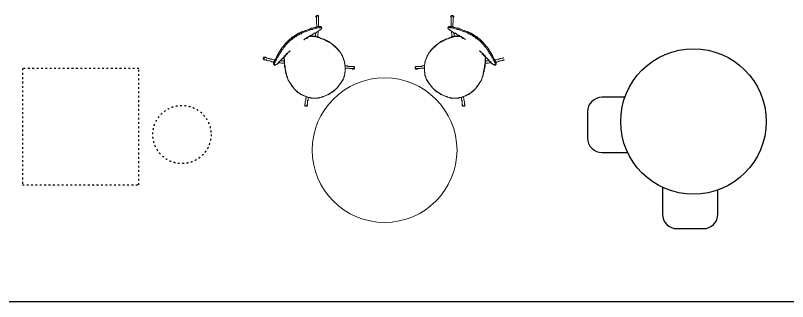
# Model space of a CAD drawing. Extents: x 185064 to 343242, y -369192 to -264966.
# Drawn here: x 207915 to 213220, y -299386 to -297417 of the extents above; entities that cross this region are included whole.
import ezdxf

# ---------------------------------------------------------------- set-up
doc = ezdxf.new("R2010")
doc.units = 0
doc.linetypes.add('ACAD_ISO03W100', pattern=[30, 12, -18])

# ---------------------------------------------------------------- blocks, each defined once
blk = doc.blocks.new('aweter')
h = blk.add_hatch(color=1)
h.dxf.hatch_style = 2
h.paths.add_polyline_path([(210671, -297771.1), (210670, -297773.3), (210667.8, -297774.3), (210665.6, -297773.3), (210664.7, -297771.1), (210665.6, -297768.9), (210667.8, -297768), (210670, -297768.9)])
h = blk.add_hatch(color=1)
h.dxf.hatch_style = 2
h.paths.add_polyline_path([(210671, -297771.1), (210670, -297773.3), (210667.8, -297774.3), (210665.6, -297773.3), (210664.7, -297771.1), (210665.6, -297768.9), (210667.8, -297768), (210670, -297768.9)])
h = blk.add_hatch(color=1)
h.dxf.hatch_style = 2
h.paths.add_polyline_path([(210674.1, -297768), (210673.2, -297770.2), (210671, -297771.1), (210668.7, -297770.2), (210667.8, -297768), (210668.7, -297765.7), (210671, -297764.8), (210673.2, -297765.7)])
h = blk.add_hatch(color=1)
h.dxf.hatch_style = 2
h.paths.add_polyline_path([(210674.1, -297768), (210673.2, -297770.2), (210671, -297771.1), (210668.7, -297770.2), (210667.8, -297768), (210668.7, -297765.7), (210671, -297764.8), (210673.2, -297765.7)])
h = blk.add_hatch(color=1)
h.dxf.hatch_style = 2
h.paths.add_polyline_path([(210677.3, -297768), (210676.4, -297770.2), (210674.1, -297771.1), (210671.9, -297770.2), (210671, -297768), (210671.9, -297765.7), (210674.1, -297764.8), (210676.4, -297765.7)])
h = blk.add_hatch(color=1)
h.dxf.hatch_style = 2
h.paths.add_polyline_path([(210677.3, -297783.7), (210676.4, -297786), (210674.1, -297786.9), (210671.9, -297786), (210671, -297783.7), (210671.9, -297781.5), (210674.1, -297780.6), (210676.4, -297781.5)])
h = blk.add_hatch(color=1)
h.dxf.hatch_style = 2
h.paths.add_polyline_path([(211002.6, -298026.9), (211001.6, -298029.1), (210999.4, -298030.1), (210997.2, -298029.1), (210996.2, -298026.9), (210997.2, -298024.7), (210999.4, -298023.7), (211001.6, -298024.7)])
h = blk.add_hatch(color=1)
h.dxf.hatch_style = 2
h.paths.add_polyline_path([(211005.7, -298026.9), (211004.8, -298029.1), (211002.6, -298030.1), (211000.3, -298029.1), (210999.4, -298026.9), (211000.3, -298024.7), (211002.6, -298023.7), (211004.8, -298024.7)])
at = {"color": 1, "lineweight": 0}
for points in [[(210923.6, -297430.1), (210926.8, -297430.1), (210926.8, -297426.9), (210926.8, -297423.7), (210923.6, -297423.7), (210923.6, -297420.6), (210920.4, -297417.4), (210917.3, -297417.4), (210914.1, -297417.4), (210911, -297417.4), (210907.8, -297420.6), (210907.8, -297423.7), (210904.7, -297426.9), (210907.8, -297426.9), (210907.8, -297433.2)], [(210907.8, -297426.9), (210907.8, -297423.7), (210911, -297423.7), (210914.1, -297423.7), (210917.3, -297420.6), (210917.3, -297423.7), (210920.4, -297423.7), (210923.6, -297426.9), (210923.6, -297430.1)], [(210907.8, -297426.9), (210907.8, -297423.7), (210911, -297423.7), (210911, -297420.6), (210914.1, -297420.6), (210917.3, -297420.6), (210920.4, -297420.6), (210920.4, -297423.7), (210923.6, -297423.7), (210923.6, -297426.9), (210923.6, -297430.1), (210923.6, -297433.2)], [(210907.8, -297493.2), (210907.8, -297490.1), (210907.8, -297486.9), (210907.8, -297477.4), (210907.8, -297471.1), (210907.8, -297464.8), (210907.8, -297458.5), (210907.8, -297449), (210907.8, -297442.7), (210907.8, -297439.5), (210907.8, -297433.2), (210907.8, -297430.1), (210907.8, -297426.9)], [(210923.6, -297430.1), (210923.6, -297433.2), (210923.6, -297436.4), (210923.6, -297439.5), (210923.6, -297442.7), (210923.6, -297452.2), (210923.6, -297458.5), (210923.6, -297464.8), (210920.4, -297474.3), (210920.4, -297480.6), (210920.4, -297490.1), (210920.4, -297493.2), (210920.4, -297496.4)], [(210923.6, -297430.1), (210923.6, -297433.2), (210923.6, -297436.4)], [(210901.5, -297518.5), (210898.3, -297518.5), (210895.2, -297515.3), (210892, -297512.2), (210888.9, -297509), (210885.7, -297505.9), (210885.7, -297502.7), (210888.9, -297499.5), (210892, -297499.5), (210895.2, -297499.5), (210898.3, -297499.5), (210901.5, -297499.5), (210904.7, -297502.7), (210911, -297502.7), (210914.1, -297502.7), (210920.4, -297505.9), (210945.7, -297512.2), (210948.9, -297512.2), (210952, -297515.3), (210958.3, -297515.3), (210974.1, -297521.6), (210986.8, -297524.8), (210993.1, -297528), (210996.2, -297528), (210999.4, -297531.1), (211005.7, -297531.1), (211015.2, -297534.3), (211021.5, -297537.4), (211027.8, -297543.7), (211037.3, -297546.9), (211043.6, -297550.1), (211049.9, -297553.2), (211056.2, -297556.4), (211062.6, -297562.7), (211068.9, -297565.9), (211075.2, -297569), (211081.5, -297575.3), (211084.7, -297575.3), (211087.8, -297578.5), (211094.1, -297584.8), (211103.6, -297591.1), (211109.9, -297597.4), (211116.2, -297606.9), (211125.7, -297613.2), (211132, -297619.5), (211138.3, -297629), (211147.8, -297638.5), (211154.1, -297651.1), (211157.3, -297651.1), (211157.3, -297654.3), (211160.4, -297657.4), (211163.6, -297663.7), (211169.9, -297673.2), (211169.9, -297676.4), (211173.1, -297679.5), (211176.2, -297682.7), (211179.4, -297689), (211185.7, -297698.5), (211188.9, -297704.8), (211188.9, -297708), (211192, -297708), (211198.3, -297720.6), (211201.5, -297726.9), (211204.7, -297733.2), (211207.8, -297739.5), (211207.8, -297742.7), (211211, -297749), (211211, -297752.2), (211211, -297755.3), (211211, -297758.5)], [(210888.9, -297499.5), (210888.9, -297496.4), (210892, -297496.4), (210892, -297493.2), (210895.2, -297493.2), (210898.3, -297493.2), (210901.5, -297493.2), (210907.8, -297493.2), (210911, -297493.2), (210914.1, -297496.4), (210917.3, -297496.4), (210920.4, -297496.4), (210923.6, -297496.4), (210923.6, -297499.5), (210929.9, -297499.5), (210942.6, -297502.7), (210958.3, -297505.9), (210964.7, -297509), (210967.8, -297509), (210967.8, -297512.2), (210971, -297512.2), (210974.1, -297512.2), (210980.4, -297515.3), (210989.9, -297518.5), (210999.4, -297521.6), (211008.9, -297524.8), (211018.3, -297528), (211027.8, -297531.1), (211027.8, -297534.3), (211034.1, -297534.3), (211046.8, -297540.6), (211056.2, -297546.9), (211065.7, -297553.2), (211075.2, -297559.5), (211087.8, -297565.9), (211091, -297569), (211094.1, -297572.2), (211097.3, -297575.3), (211103.6, -297578.5), (211109.9, -297584.8), (211116.2, -297591.1), (211119.4, -297597.4), (211125.7, -297600.6), (211132, -297606.9), (211135.2, -297613.2), (211141.5, -297619.5), (211147.8, -297625.9), (211151, -297632.2), (211157.3, -297638.5), (211160.4, -297644.8), (211163.6, -297648), (211163.6, -297651.1), (211169.9, -297657.4), (211176.2, -297666.9), (211182.6, -297679.5), (211192, -297692.2), (211198.3, -297704.8), (211204.7, -297717.4), (211207.8, -297723.7), (211211, -297726.9), (211214.1, -297733.2)], [(210822.6, -297610.1), (210825.7, -297606.9), (210832, -297603.7), (210841.5, -297597.4), (210851, -297591.1), (210860.4, -297588), (210869.9, -297581.6), (210879.4, -297578.5), (210892, -297575.3), (210901.5, -297569), (210911, -297565.9), (210914.1, -297565.9), (210917.3, -297565.9), (210920.4, -297562.7), (210923.6, -297562.7), (210926.8, -297562.7)], [(210977.3, -297565.9), (210974.1, -297565.9), (210974.1, -297562.7), (210971, -297562.7), (210967.8, -297562.7), (210964.7, -297562.7), (210961.5, -297562.7), (210958.3, -297562.7), (210958.3, -297559.5), (210955.2, -297559.5), (210952, -297559.5), (210948.9, -297562.7), (210945.7, -297562.7), (210942.6, -297562.7), (210939.4, -297562.7), (210936.2, -297562.7), (210933.1, -297562.7), (210929.9, -297562.7), (210926.8, -297565.9), (210923.6, -297565.9), (210920.4, -297565.9), (210917.3, -297565.9), (210914.1, -297569), (210911, -297569), (210904.7, -297569), (210901.5, -297572.2), (210898.3, -297572.2), (210895.2, -297572.2), (210895.2, -297575.3), (210892, -297575.3), (210888.9, -297575.3), (210888.9, -297578.5), (210885.7, -297578.5), (210882.6, -297578.5), (210879.4, -297581.6)], [(210901.5, -297518.5), (210904.7, -297521.6), (210911, -297524.8), (210914.1, -297528), (210920.4, -297531.1)], [(210911, -297524.8), (210911, -297531.1), (210911, -297534.3), (210911, -297540.6), (210914.1, -297543.7), (210914.1, -297556.4), (210914.1, -297565.9)], [(210920.4, -297531.1), (210923.6, -297534.3), (210929.9, -297537.4), (210939.4, -297540.6), (210942.6, -297543.7), (210945.7, -297546.9), (210952, -297550.1), (210955.2, -297553.2)], [(210926.8, -297534.3), (210926.8, -297537.4), (210926.8, -297540.6), (210926.8, -297543.7), (210929.9, -297546.9), (210929.9, -297553.2), (210929.9, -297556.4), (210929.9, -297559.5)], [(210926.8, -297562.7), (210929.9, -297562.7), (210929.9, -297559.5), (210933.1, -297559.5), (210936.2, -297559.5), (210939.4, -297559.5), (210942.6, -297559.5), (210945.7, -297559.5), (210948.9, -297559.5), (210952, -297559.5), (210952, -297556.4), (210955.2, -297556.4), (210958.3, -297556.4), (210961.5, -297556.4), (210961.5, -297559.5), (210964.7, -297559.5), (210967.8, -297559.5), (210971, -297559.5)], [(210977.3, -297565.9), (210989.9, -297575.3), (210996.2, -297578.5), (211002.6, -297581.6), (211005.7, -297581.6), (211005.7, -297584.8), (211005.7, -297581.6), (211002.6, -297578.5), (210996.2, -297575.3), (210993.1, -297575.3), (210993.1, -297572.2), (210989.9, -297572.2), (210986.8, -297569), (210983.6, -297569), (210980.4, -297565.9), (210977.3, -297562.7), (210974.1, -297562.7), (210971, -297559.5), (210967.8, -297559.5), (210967.8, -297556.4), (210964.7, -297556.4), (210961.5, -297556.4), (210961.5, -297553.2), (210958.3, -297553.2), (210955.2, -297553.2)], [(211122.6, -297846.9), (211119.4, -297856.4), (211116.2, -297862.7), (211109.9, -297872.2), (211106.8, -297878.5), (211103.6, -297884.8), (211097.3, -297891.1), (211094.1, -297900.6), (211087.8, -297906.9), (211084.7, -297913.2), (211081.5, -297916.4), (211078.3, -297916.4), (211078.3, -297919.5), (211075.2, -297922.7), (211068.9, -297929), (211062.6, -297935.3), (211056.2, -297938.5), (211053.1, -297941.6), (211053.1, -297944.8), (211046.8, -297948), (211043.6, -297951.1), (211040.4, -297951.1), (211040.4, -297954.3), (211037.3, -297954.3), (211031, -297960.6), (211024.7, -297963.7), (211015.2, -297966.9), (211008.9, -297970.1), (211002.6, -297973.2), (210996.2, -297976.4), (210986.8, -297979.5), (210980.4, -297979.5), (210974.1, -297982.7), (210964.7, -297982.7), (210958.3, -297985.9), (210948.9, -297985.9), (210942.6, -297985.9), (210936.2, -297985.9), (210926.8, -297985.9), (210920.4, -297985.9), (210911, -297985.9), (210904.7, -297985.9), (210901.5, -297982.7), (210898.3, -297982.7), (210895.2, -297982.7), (210888.9, -297979.5), (210882.6, -297979.5), (210879.4, -297976.4), (210873.1, -297976.4), (210866.8, -297973.2), (210860.4, -297970.1), (210851, -297966.9), (210844.7, -297963.7), (210841.5, -297960.6), (210838.3, -297960.6), (210832, -297957.4), (210825.7, -297951.1), (210819.4, -297948), (210813.1, -297941.6), (210806.8, -297938.5), (210800.4, -297932.2), (210794.1, -297929), (210787.8, -297922.7), (210781.5, -297916.4), (210778.3, -297910.1), (210772, -297903.7), (210765.7, -297897.4), (210762.6, -297891.1), (210756.2, -297884.8), (210753.1, -297878.5), (210746.8, -297872.2), (210743.6, -297865.9), (210740.4, -297859.5), (210737.3, -297853.2), (210734.1, -297846.9), (210734.1, -297840.6), (210731, -297834.3), (210727.8, -297828), (210727.8, -297821.6), (210727.8, -297815.3), (210724.7, -297809), (210724.7, -297802.7), (210724.7, -297796.4), (210724.7, -297793.2), (210724.7, -297790.1), (210724.7, -297780.6), (210724.7, -297774.3), (210724.7, -297768), (210724.7, -297761.6), (210727.8, -297752.2), (210727.8, -297745.9), (210731, -297739.5), (210731, -297733.2), (210734.1, -297723.7), (210734.1, -297720.6), (210737.3, -297717.4), (210737.3, -297714.3), (210740.4, -297708), (210743.6, -297701.6), (210743.6, -297695.3), (210746.8, -297692.2), (210749.9, -297685.9), (210753.1, -297679.5), (210756.2, -297676.4), (210759.4, -297670.1), (210762.6, -297670.1), (210762.6, -297666.9), (210765.7, -297660.6), (210772, -297654.3), (210781.5, -297644.8), (210787.8, -297638.5), (210794.1, -297632.2), (210794.1, -297629), (210797.3, -297629), (210800.4, -297625.9), (210806.8, -297622.7), (210809.9, -297616.4), (210822.6, -297610.1), (210828.9, -297603.7), (210838.3, -297600.6), (210844.7, -297597.4), (210851, -297594.3)], [(210819.4, -297613.2), (210822.6, -297613.2), (210822.6, -297610.1)], [(210879.4, -297581.6), (210876.2, -297581.6), (210873.1, -297581.6), (210869.9, -297584.8), (210866.8, -297584.8), (210863.6, -297588), (210860.4, -297588), (210857.3, -297591.1), (210851, -297594.3)], [(211147.8, -297704.8), (211144.7, -297701.6), (211144.7, -297698.5), (211141.5, -297695.3), (211138.3, -297692.2), (211128.9, -297682.7), (211125.7, -297679.5), (211122.6, -297676.4), (211119.4, -297673.2), (211116.2, -297670.1), (211109.9, -297666.9), (211109.9, -297663.7), (211106.8, -297660.6), (211103.6, -297660.6), (211106.8, -297663.7), (211109.9, -297666.9), (211113.1, -297670.1), (211116.2, -297673.2), (211119.4, -297676.4), (211122.6, -297682.7), (211128.9, -297689), (211132, -297689), (211132, -297692.2), (211135.2, -297695.3), (211138.3, -297698.5), (211141.5, -297701.6), (211141.5, -297704.8), (211144.7, -297704.8), (211144.7, -297708)], [(211144.7, -297708), (211144.7, -297711.1), (211144.7, -297714.3), (211141.5, -297714.3), (211141.5, -297717.4), (211141.5, -297720.6), (211141.5, -297723.7), (211141.5, -297726.9), (211141.5, -297730.1), (211141.5, -297742.7), (211141.5, -297749), (211141.5, -297752.2), (211141.5, -297755.3)], [(211144.7, -297698.5), (211144.7, -297701.6), (211144.7, -297704.8), (211147.8, -297704.8), (211147.8, -297708), (211144.7, -297708), (211144.7, -297711.1), (211144.7, -297714.3), (211144.7, -297717.4), (211144.7, -297720.6), (211144.7, -297723.7), (211144.7, -297726.9), (211144.7, -297730.1), (211144.7, -297733.2)], [(211169.9, -297726.9), (211169.9, -297730.1), (211166.8, -297730.1), (211163.6, -297730.1), (211160.4, -297730.1), (211157.3, -297730.1), (211151, -297730.1), (211147.8, -297730.1), (211144.7, -297730.1)], [(211173.1, -297733.2), (211169.9, -297726.9), (211166.8, -297723.7), (211160.4, -297717.4), (211157.3, -297714.3), (211154.1, -297711.1), (211151, -297708), (211147.8, -297704.8)], [(211207.8, -297723.7), (211211, -297723.7), (211217.3, -297723.7), (211223.6, -297720.6), (211229.9, -297717.4), (211239.4, -297717.4), (211245.7, -297714.3), (211252, -297714.3), (211261.5, -297711.1), (211264.7, -297711.1), (211267.8, -297708)], [(211214.1, -297739.5), (211220.4, -297736.4), (211223.6, -297736.4), (211229.9, -297736.4), (211236.2, -297733.2), (211242.6, -297730.1), (211252, -297730.1), (211258.3, -297726.9), (211264.7, -297726.9), (211267.8, -297723.7), (211274.1, -297723.7)], [(210677.3, -297783.7), (210674.1, -297786.9), (210671, -297786.9), (210667.8, -297786.9), (210664.7, -297786.9), (210664.7, -297783.7), (210661.5, -297783.7), (210661.5, -297780.6), (210661.5, -297777.4), (210661.5, -297774.3), (210661.5, -297771.1), (210664.7, -297771.1), (210664.7, -297768), (210667.8, -297768), (210671, -297768), (210667.8, -297768), (210664.7, -297771.1), (210664.7, -297774.3), (210661.5, -297777.4), (210664.7, -297780.6), (210664.7, -297783.7), (210667.8, -297783.7), (210671, -297786.9), (210674.1, -297786.9)], [(210667.8, -297771.1), (210664.7, -297771.1), (210664.7, -297774.3), (210664.7, -297777.4), (210664.7, -297780.6), (210667.8, -297783.7), (210671, -297783.7)], [(210724.7, -297764.8), (210721.5, -297764.8), (210718.3, -297764.8), (210715.2, -297764.8), (210712, -297764.8), (210708.9, -297764.8), (210705.7, -297768), (210696.2, -297768), (210689.9, -297768), (210686.8, -297768), (210683.6, -297768), (210677.3, -297768), (210674.1, -297768), (210671, -297768), (210667.8, -297768)], [(210667.8, -297771.1), (210667.8, -297768), (210671, -297768), (210674.1, -297768)], [(210671, -297768), (210674.1, -297768), (210677.3, -297768)], [(211122.6, -297846.9), (211122.6, -297843.7), (211122.6, -297840.6), (211125.7, -297840.6), (211125.7, -297837.4), (211125.7, -297834.3), (211125.7, -297831.1), (211128.9, -297831.1), (211128.9, -297828), (211128.9, -297824.8), (211128.9, -297821.6), (211132, -297818.5), (211132, -297815.3), (211132, -297812.2), (211132, -297809), (211135.2, -297805.9), (211135.2, -297802.7), (211135.2, -297799.5), (211135.2, -297796.4), (211135.2, -297793.2), (211138.3, -297790.1), (211138.3, -297786.9), (211138.3, -297783.7), (211138.3, -297777.4), (211141.5, -297771.1), (211141.5, -297768), (211141.5, -297764.8), (211141.5, -297761.6), (211141.5, -297758.5), (211141.5, -297755.3), (211141.5, -297752.2), (211144.7, -297749), (211144.7, -297745.9), (211144.7, -297742.7), (211144.7, -297736.4), (211144.7, -297733.2)], [(211122.6, -297843.7), (211122.6, -297840.6), (211125.7, -297840.6), (211125.7, -297837.4), (211125.7, -297834.3), (211125.7, -297831.1), (211125.7, -297828), (211128.9, -297828), (211128.9, -297824.8), (211128.9, -297821.6), (211128.9, -297818.5), (211128.9, -297815.3), (211132, -297812.2), (211132, -297809), (211132, -297805.9), (211132, -297802.7), (211135.2, -297799.5), (211135.2, -297796.4), (211135.2, -297793.2), (211135.2, -297790.1), (211135.2, -297786.9), (211138.3, -297783.7), (211138.3, -297780.6), (211138.3, -297777.4), (211138.3, -297774.3), (211138.3, -297768), (211138.3, -297764.8), (211138.3, -297761.6), (211141.5, -297758.5), (211141.5, -297755.3)], [(211185.7, -297742.7), (211179.4, -297742.7), (211173.1, -297742.7), (211169.9, -297742.7), (211163.6, -297745.9), (211157.3, -297745.9), (211154.1, -297745.9), (211147.8, -297745.9), (211144.7, -297745.9)], [(211188.9, -297749), (211182.6, -297739.5), (211173.1, -297733.2)], [(211217.3, -297749), (211217.3, -297752.2), (211217.3, -297755.3), (211214.1, -297755.3), (211214.1, -297758.5), (211211, -297758.5), (211211, -297761.6), (211207.8, -297761.6), (211204.7, -297758.5), (211201.5, -297758.5), (211198.3, -297755.3), (211192, -297752.2), (211192, -297749), (211188.9, -297749)], [(211214.1, -297733.2), (211214.1, -297736.4), (211214.1, -297739.5), (211217.3, -297739.5), (211217.3, -297742.7), (211217.3, -297745.9), (211217.3, -297749)], [(210671, -297783.7), (210674.1, -297783.7)], [(210674.1, -297783.7), (210671, -297783.7)], [(210674.1, -297786.9), (210677.3, -297786.9), (210677.3, -297783.7), (210674.1, -297783.7)], [(210724.7, -297780.6), (210721.5, -297780.6), (210718.3, -297780.6), (210715.2, -297780.6), (210712, -297780.6), (210708.9, -297780.6), (210705.7, -297780.6), (210699.4, -297780.6), (210696.2, -297783.7), (210693.1, -297783.7), (210689.9, -297783.7), (210686.8, -297783.7), (210683.6, -297783.7), (210680.4, -297783.7), (210677.3, -297783.7)], [(210977.3, -297982.7), (210980.4, -297985.9), (210980.4, -297989), (210980.4, -297992.2), (210980.4, -297995.3), (210980.4, -297998.5), (210980.4, -298001.6), (210983.6, -298004.8), (210983.6, -298008), (210983.6, -298011.1), (210983.6, -298014.3), (210983.6, -298017.4), (210983.6, -298020.6), (210983.6, -298023.7), (210983.6, -298026.9), (210986.8, -298026.9)], [(210993.1, -297976.4), (210993.1, -297979.5), (210993.1, -297982.7), (210996.2, -297989), (210996.2, -297992.2), (210996.2, -297995.3), (210996.2, -297998.5), (210999.4, -298011.1), (210999.4, -298017.4), (210999.4, -298020.6), (210999.4, -298023.7), (210999.4, -298026.9)], [(210983.6, -298030.1), (210983.6, -298033.2), (210986.8, -298036.4), (210986.8, -298039.5), (210989.9, -298039.5), (210993.1, -298039.5), (210996.2, -298039.5), (210999.4, -298039.5), (211002.6, -298036.4), (211002.6, -298033.2), (211002.6, -298030.1), (211002.6, -298026.9), (210999.4, -298023.7)], [(210983.6, -298030.1), (210986.8, -298026.9), (210986.8, -298030.1), (210986.8, -298033.2)], [(210983.6, -298030.1), (210983.6, -298033.2), (210983.6, -298036.4), (210986.8, -298039.5), (210989.9, -298042.7), (210993.1, -298042.7), (210996.2, -298042.7), (210999.4, -298042.7), (211002.6, -298039.5), (211002.6, -298036.4), (211002.6, -298033.2), (211002.6, -298030.1)], [(210986.8, -298033.2), (210986.8, -298036.4)], [(211002.6, -298036.4), (210999.4, -298036.4), (210999.4, -298039.5), (210996.2, -298039.5), (210993.1, -298039.5), (210989.9, -298039.5), (210989.9, -298036.4), (210986.8, -298036.4)], [(211002.6, -298036.4), (211002.6, -298033.2), (211002.6, -298030.1), (211002.6, -298026.9), (210999.4, -298026.9), (211002.6, -298030.1), (211002.6, -298033.2)], [(211002.6, -298033.2), (211002.6, -298036.4)]]:
    blk.add_lwpolyline(points, dxfattribs=at)
blk.add_lwpolyline([(211109.9, -297872.2), (211075.2, -297922.7), (211046.8, -297948), (211005.7, -297970.1), (210961.5, -297985.9), (210923.6, -297985.9), (210885.7, -297979.5), (210841.5, -297960.6), (210803.6, -297938.5), (210778.3, -297913.2), (210759.4, -297888), (210737.3, -297853.2), (210731, -297831.1), (210724.7, -297799.5), (210724.7, -297771.1), (210727.8, -297739.5), (210740.4, -297708), (210753.1, -297679.5), (210775.2, -297651.1), (210809.9, -297619.5), (210838.3, -297597.4), (210904.7, -297569), (210936.2, -297559.5), (210958.3, -297559.5), (210971, -297559.5), (210926.8, -297537.4), (210888.9, -297509), (210888.9, -297499.5), (210895.2, -297493.2), (210907.8, -297493.2), (210945.7, -297502.7), (211021.5, -297531.1), (211062.6, -297553.2), (211113.1, -297588), (211157.3, -297638.5), (211182.6, -297676.4), (211214.1, -297739.5), (211217.3, -297749), (211211, -297761.6), (211201.5, -297755.3), (211192, -297752.2), (211176.2, -297736.4), (211147.8, -297704.8), (211144.7, -297730.1), (211135.2, -297783.7), (211125.7, -297834.3), (211119.4, -297853.2)], close=True, dxfattribs=at)
blk = doc.blocks.new('aerterter')
h = blk.add_hatch(color=1)
h.dxf.hatch_style = 2
h.paths.add_polyline_path([(209632, -297708), (209631.1, -297710.2), (209628.9, -297711.1), (209626.6, -297710.2), (209625.7, -297708), (209626.6, -297705.7), (209628.9, -297704.8), (209631.1, -297705.7)])
h = blk.add_hatch(color=1)
h.dxf.hatch_style = 2
h.paths.add_polyline_path([(210235.2, -297768), (210234.3, -297770.2), (210232, -297771.1), (210229.8, -297770.2), (210228.9, -297768), (210229.8, -297765.7), (210232, -297764.8), (210234.3, -297765.7)])
h = blk.add_hatch(color=1)
h.dxf.hatch_style = 2
h.paths.add_polyline_path([(210238.3, -297768), (210237.4, -297770.2), (210235.2, -297771.1), (210233, -297770.2), (210232, -297768), (210233, -297765.7), (210235.2, -297764.8), (210237.4, -297765.7)])
h = blk.add_hatch(color=1)
h.dxf.hatch_style = 2
h.paths.add_polyline_path([(210238.3, -297768), (210237.4, -297770.2), (210235.2, -297771.1), (210233, -297770.2), (210232, -297768), (210233, -297765.7), (210235.2, -297764.8), (210237.4, -297765.7)])
h = blk.add_hatch(color=1)
h.dxf.hatch_style = 2
h.paths.add_polyline_path([(210241.5, -297771.1), (210240.6, -297773.3), (210238.3, -297774.3), (210236.1, -297773.3), (210235.2, -297771.1), (210236.1, -297768.9), (210238.3, -297768), (210240.6, -297768.9)])
h = blk.add_hatch(color=1)
h.dxf.hatch_style = 2
h.paths.add_polyline_path([(210241.5, -297771.1), (210240.6, -297773.3), (210238.3, -297774.3), (210236.1, -297773.3), (210235.2, -297771.1), (210236.1, -297768.9), (210238.3, -297768), (210240.6, -297768.9)])
h = blk.add_hatch(color=1)
h.dxf.hatch_style = 2
h.paths.add_polyline_path([(210235.2, -297783.7), (210234.3, -297786), (210232, -297786.9), (210229.8, -297786), (210228.9, -297783.7), (210229.8, -297781.5), (210232, -297780.6), (210234.3, -297781.5)])
h = blk.add_hatch(color=1)
h.dxf.hatch_style = 2
h.paths.add_polyline_path([(209906.8, -298026.9), (209905.8, -298029.1), (209903.6, -298030.1), (209901.4, -298029.1), (209900.4, -298026.9), (209901.4, -298024.7), (209903.6, -298023.7), (209905.8, -298024.7)])
h = blk.add_hatch(color=1)
h.dxf.hatch_style = 2
h.paths.add_polyline_path([(209909.9, -298026.9), (209909, -298029.1), (209906.8, -298030.1), (209904.5, -298029.1), (209903.6, -298026.9), (209904.5, -298024.7), (209906.8, -298023.7), (209909, -298024.7)])
at = {"color": 1, "lineweight": 0}
for points in [[(209982.6, -297430.1), (209979.4, -297430.1), (209979.4, -297426.9), (209979.4, -297423.7), (209982.6, -297420.6), (209985.7, -297417.4), (209988.9, -297417.4), (209992, -297417.4), (209995.2, -297417.4), (209998.3, -297420.6), (209998.3, -297423.7), (209998.3, -297426.9), (209998.3, -297433.2)], [(209998.3, -297426.9), (209998.3, -297423.7), (209995.2, -297423.7), (209992, -297423.7), (209988.9, -297420.6), (209988.9, -297423.7), (209985.7, -297423.7), (209982.6, -297423.7), (209982.6, -297426.9), (209982.6, -297430.1)], [(209998.3, -297426.9), (209998.3, -297423.7), (209995.2, -297423.7), (209995.2, -297420.6), (209992, -297420.6), (209988.9, -297420.6), (209985.7, -297420.6), (209985.7, -297423.7), (209982.6, -297423.7), (209982.6, -297426.9), (209982.6, -297430.1), (209982.6, -297433.2)], [(209982.6, -297430.1), (209982.6, -297433.2), (209982.6, -297436.4), (209982.6, -297439.5), (209982.6, -297442.7), (209982.6, -297452.2), (209982.6, -297458.5), (209982.6, -297464.8), (209982.6, -297474.3), (209985.7, -297480.6), (209985.7, -297490.1), (209985.7, -297493.2), (209985.7, -297496.4)], [(209982.6, -297430.1), (209982.6, -297433.2), (209982.6, -297436.4)], [(209998.3, -297493.2), (209998.3, -297490.1), (209998.3, -297486.9), (209998.3, -297477.4), (209998.3, -297471.1), (209998.3, -297464.8), (209998.3, -297458.5), (209998.3, -297449), (209998.3, -297442.7), (209998.3, -297439.5), (209998.3, -297433.2), (209998.3, -297430.1), (209998.3, -297426.9)], [(210017.3, -297499.5), (210017.3, -297496.4), (210014.1, -297496.4), (210014.1, -297493.2), (210011, -297493.2), (210007.8, -297493.2), (210004.7, -297493.2), (209998.3, -297493.2), (209995.2, -297493.2), (209992, -297496.4), (209988.9, -297496.4), (209985.7, -297496.4), (209982.6, -297496.4), (209979.4, -297499.5), (209976.2, -297499.5), (209963.6, -297502.7), (209947.8, -297505.9), (209941.5, -297509), (209938.3, -297509), (209938.3, -297512.2), (209935.2, -297512.2), (209932, -297512.2), (209925.7, -297515.3), (209916.2, -297518.5), (209906.8, -297521.6), (209897.3, -297524.8), (209887.8, -297528), (209878.3, -297531.1), (209878.3, -297534.3), (209872, -297534.3), (209859.4, -297540.6), (209849.9, -297546.9), (209840.4, -297553.2), (209831, -297559.5), (209818.3, -297565.9), (209815.2, -297569), (209812, -297572.2), (209808.9, -297575.3), (209802.6, -297578.5), (209796.2, -297584.8), (209789.9, -297591.1), (209786.8, -297597.4), (209780.4, -297600.6), (209774.1, -297606.9), (209767.8, -297613.2), (209764.7, -297619.5), (209758.3, -297625.9), (209755.2, -297632.2), (209748.9, -297638.5), (209745.7, -297644.8), (209742.6, -297648), (209742.6, -297651.1), (209736.2, -297657.4), (209729.9, -297666.9), (209723.6, -297679.5), (209714.1, -297692.2), (209707.8, -297704.8), (209701.5, -297717.4), (209698.3, -297723.7), (209695.2, -297726.9), (209692, -297733.2)], [(210004.7, -297518.5), (210007.8, -297518.5), (210011, -297515.3), (210014.1, -297512.2), (210017.3, -297509), (210020.4, -297505.9), (210020.4, -297502.7), (210017.3, -297499.5), (210014.1, -297499.5), (210011, -297499.5), (210007.8, -297499.5), (210004.7, -297499.5), (210001.5, -297502.7), (209995.2, -297502.7), (209992, -297502.7), (209985.7, -297505.9), (209960.4, -297512.2), (209957.3, -297512.2), (209954.1, -297515.3), (209947.8, -297515.3), (209932, -297521.6), (209919.4, -297524.8), (209913.1, -297528), (209909.9, -297528), (209906.8, -297531.1), (209900.4, -297531.1), (209891, -297534.3), (209884.7, -297537.4), (209878.3, -297543.7), (209868.9, -297546.9), (209862.6, -297550.1), (209856.2, -297553.2), (209849.9, -297556.4), (209843.6, -297562.7), (209837.3, -297565.9), (209831, -297569), (209821.5, -297575.3), (209818.3, -297578.5), (209812, -297584.8), (209802.6, -297591.1), (209796.2, -297597.4), (209786.8, -297606.9), (209780.4, -297613.2), (209774.1, -297619.5), (209767.8, -297629), (209758.3, -297638.5), (209752, -297651.1), (209748.9, -297651.1), (209748.9, -297654.3), (209745.7, -297657.4), (209742.6, -297663.7), (209736.2, -297673.2), (209733.1, -297676.4), (209733.1, -297679.5), (209729.9, -297682.7), (209726.8, -297689), (209720.4, -297698.5), (209717.3, -297704.8), (209717.3, -297708), (209714.1, -297708), (209707.8, -297720.6), (209704.7, -297726.9), (209701.5, -297733.2), (209698.3, -297739.5), (209698.3, -297742.7), (209695.2, -297749), (209695.2, -297752.2), (209692, -297755.3), (209692, -297758.5)], [(209928.9, -297565.9), (209916.2, -297575.3), (209909.9, -297578.5), (209903.6, -297581.6), (209900.4, -297581.6), (209900.4, -297584.8), (209897.3, -297584.8), (209900.4, -297581.6), (209903.6, -297578.5), (209909.9, -297575.3), (209913.1, -297575.3), (209913.1, -297572.2), (209916.2, -297572.2), (209916.2, -297569), (209919.4, -297569), (209922.6, -297569), (209925.7, -297565.9), (209928.9, -297562.7), (209932, -297562.7), (209935.2, -297559.5), (209938.3, -297559.5), (209938.3, -297556.4), (209941.5, -297556.4), (209944.7, -297556.4), (209944.7, -297553.2), (209947.8, -297553.2), (209951, -297553.2)], [(209928.9, -297565.9), (209932, -297565.9), (209932, -297562.7), (209935.2, -297562.7), (209938.3, -297562.7), (209941.5, -297562.7), (209944.7, -297562.7), (209947.8, -297562.7), (209947.8, -297559.5), (209951, -297559.5), (209954.1, -297559.5), (209957.3, -297562.7), (209960.4, -297562.7), (209963.6, -297562.7), (209966.8, -297562.7), (209969.9, -297562.7), (209973.1, -297562.7), (209976.2, -297562.7), (209979.4, -297565.9), (209982.6, -297565.9), (209985.7, -297565.9), (209988.9, -297565.9), (209992, -297569), (209995.2, -297569), (209998.3, -297569), (210001.5, -297572.2), (210007.8, -297572.2), (210011, -297575.3), (210014.1, -297575.3), (210017.3, -297575.3), (210017.3, -297578.5), (210020.4, -297578.5), (210023.6, -297578.5), (210026.8, -297581.6)], [(209979.4, -297562.7), (209976.2, -297562.7), (209976.2, -297559.5), (209973.1, -297559.5), (209969.9, -297559.5), (209966.8, -297559.5), (209963.6, -297559.5), (209960.4, -297559.5), (209957.3, -297559.5), (209954.1, -297559.5), (209954.1, -297556.4), (209951, -297556.4), (209947.8, -297556.4), (209944.7, -297556.4), (209944.7, -297559.5), (209941.5, -297559.5), (209938.3, -297559.5), (209935.2, -297559.5)], [(209985.7, -297531.1), (209982.6, -297534.3), (209976.2, -297537.4), (209966.8, -297540.6), (209963.6, -297543.7), (209957.3, -297546.9), (209954.1, -297550.1), (209951, -297553.2)], [(209979.4, -297534.3), (209979.4, -297537.4), (209979.4, -297540.6), (209979.4, -297543.7), (209976.2, -297546.9), (209976.2, -297553.2), (209976.2, -297556.4), (209976.2, -297559.5)], [(209976.2, -297562.7), (209976.2, -297537.4)], [(210083.6, -297610.1), (210080.4, -297606.9), (210074.1, -297603.7), (210064.7, -297597.4), (210055.2, -297591.1), (210045.7, -297588), (210036.2, -297581.6), (210026.8, -297578.5), (210014.1, -297575.3), (210004.7, -297569), (209995.2, -297565.9), (209992, -297565.9), (209988.9, -297565.9), (209982.6, -297562.7), (209979.4, -297562.7)], [(210004.7, -297518.5), (210001.5, -297521.6), (209995.2, -297524.8), (209992, -297528), (209985.7, -297531.1)], [(209995.2, -297524.8), (209995.2, -297531.1), (209995.2, -297534.3), (209995.2, -297540.6), (209992, -297543.7), (209992, -297556.4), (209992, -297565.9)], [(209783.6, -297846.9), (209786.8, -297856.4), (209789.9, -297862.7), (209796.2, -297872.2), (209799.4, -297878.5), (209802.6, -297884.8), (209808.9, -297891.1), (209812, -297900.6), (209818.3, -297906.9), (209821.5, -297913.2), (209824.7, -297916.4), (209827.8, -297916.4), (209827.8, -297919.5), (209831, -297922.7), (209837.3, -297929), (209843.6, -297935.3), (209849.9, -297938.5), (209853.1, -297941.6), (209853.1, -297944.8), (209859.4, -297948), (209862.6, -297951.1), (209865.7, -297951.1), (209865.7, -297954.3), (209868.9, -297954.3), (209875.2, -297960.6), (209881.5, -297963.7), (209887.8, -297966.9), (209897.3, -297970.1), (209903.6, -297973.2), (209909.9, -297976.4), (209919.4, -297979.5), (209925.7, -297979.5), (209932, -297982.7), (209941.5, -297982.7), (209947.8, -297985.9), (209954.1, -297985.9), (209963.6, -297985.9), (209969.9, -297985.9), (209979.4, -297985.9), (209985.7, -297985.9), (209995.2, -297985.9), (210001.5, -297985.9), (210004.7, -297982.7), (210007.8, -297982.7), (210011, -297982.7), (210017.3, -297979.5), (210023.6, -297979.5), (210026.8, -297976.4), (210033.1, -297976.4), (210039.4, -297973.2), (210042.6, -297970.1), (210055.2, -297966.9), (210061.5, -297963.7), (210064.7, -297960.6), (210067.8, -297960.6), (210074.1, -297957.4), (210080.4, -297951.1), (210086.8, -297948), (210093.1, -297941.6), (210099.4, -297938.5), (210105.7, -297932.2), (210112, -297929), (210118.3, -297922.7), (210124.7, -297916.4), (210127.8, -297910.1), (210134.1, -297903.7), (210140.4, -297897.4), (210143.6, -297891.1), (210149.9, -297884.8), (210153.1, -297878.5), (210156.2, -297872.2), (210162.6, -297865.9), (210165.7, -297859.5), (210168.9, -297853.2), (210172, -297846.9), (210172, -297840.6), (210175.2, -297834.3), (210175.2, -297828), (210178.3, -297821.6), (210178.3, -297815.3), (210181.5, -297809), (210181.5, -297802.7), (210181.5, -297796.4), (210181.5, -297793.2), (210181.5, -297790.1), (210181.5, -297780.6), (210181.5, -297774.3), (210181.5, -297768), (210181.5, -297761.6), (210178.3, -297752.2), (210178.3, -297745.9), (210175.2, -297739.5), (210175.2, -297733.2), (210172, -297723.7), (210172, -297720.6), (210168.9, -297717.4), (210168.9, -297714.3), (210165.7, -297708), (210162.6, -297701.6), (210162.6, -297695.3), (210159.4, -297692.2), (210156.2, -297685.9), (210153.1, -297679.5), (210149.9, -297676.4), (210146.8, -297670.1), (210143.6, -297670.1), (210143.6, -297666.9), (210140.4, -297660.6), (210134.1, -297654.3), (210124.7, -297644.8), (210118.3, -297638.5), (210112, -297632.2), (210112, -297629), (210108.9, -297629), (210105.7, -297625.9), (210099.4, -297622.7), (210096.2, -297616.4), (210083.6, -297610.1), (210077.3, -297603.7), (210067.8, -297600.6), (210061.5, -297597.4), (210052, -297594.3)], [(210026.8, -297581.6), (210029.9, -297581.6), (210033.1, -297581.6), (210036.2, -297584.8), (210039.4, -297584.8), (210042.6, -297588), (210045.7, -297588), (210048.9, -297591.1), (210052, -297594.3)], [(210086.8, -297613.2), (210083.6, -297613.2), (210083.6, -297610.1)], [(209758.3, -297704.8), (209761.5, -297701.6), (209761.5, -297698.5), (209764.7, -297695.3), (209767.8, -297692.2), (209777.3, -297682.7), (209780.4, -297679.5), (209783.6, -297676.4), (209786.8, -297673.2), (209789.9, -297670.1), (209796.2, -297666.9), (209796.2, -297663.7), (209799.4, -297660.6), (209802.6, -297660.6), (209799.4, -297663.7), (209796.2, -297666.9), (209793.1, -297670.1), (209789.9, -297673.2), (209786.8, -297676.4), (209783.6, -297682.7), (209774.1, -297689), (209774.1, -297692.2), (209771, -297695.3), (209767.8, -297698.5), (209764.7, -297701.6), (209764.7, -297704.8), (209761.5, -297704.8), (209761.5, -297708)], [(209625.7, -297723.7), (209622.6, -297723.7), (209622.6, -297720.6), (209619.4, -297720.6), (209619.4, -297717.4), (209616.2, -297717.4), (209616.2, -297714.3), (209616.2, -297711.1), (209619.4, -297708), (209622.6, -297704.8), (209625.7, -297704.8), (209628.9, -297704.8), (209632, -297704.8), (209635.2, -297704.8), (209635.2, -297708), (209632, -297704.8), (209628.9, -297704.8), (209625.7, -297708), (209622.6, -297708), (209622.6, -297711.1), (209622.6, -297714.3), (209622.6, -297717.4), (209622.6, -297720.6), (209625.7, -297723.7), (209628.9, -297723.7), (209632, -297723.7)], [(209628.9, -297708), (209625.7, -297708), (209625.7, -297711.1), (209622.6, -297711.1), (209622.6, -297714.3), (209622.6, -297717.4), (209622.6, -297720.6), (209625.7, -297720.6)], [(209628.9, -297708), (209632, -297708)], [(209635.2, -297708), (209632, -297708), (209628.9, -297708)], [(209632, -297708), (209635.2, -297708), (209638.3, -297708), (209635.2, -297708)], [(209692, -297739.5), (209685.7, -297736.4), (209682.6, -297736.4), (209676.2, -297736.4), (209669.9, -297733.2), (209663.6, -297730.1), (209654.1, -297730.1), (209647.8, -297726.9), (209641.5, -297726.9), (209638.3, -297723.7), (209632, -297723.7)], [(209698.3, -297723.7), (209695.2, -297723.7), (209688.9, -297723.7), (209682.6, -297720.6), (209676.2, -297717.4), (209666.8, -297717.4), (209660.4, -297714.3), (209651, -297714.3), (209644.7, -297711.1), (209641.5, -297711.1), (209638.3, -297708)], [(209733.1, -297733.2), (209736.2, -297726.9), (209739.4, -297723.7), (209745.7, -297717.4), (209748.9, -297714.3), (209752, -297711.1), (209755.2, -297708), (209758.3, -297704.8)], [(209736.2, -297726.9), (209736.2, -297730.1), (209739.4, -297730.1), (209742.6, -297730.1), (209745.7, -297730.1), (209748.9, -297730.1), (209755.2, -297730.1), (209758.3, -297730.1), (209761.5, -297730.1)], [(209761.5, -297698.5), (209761.5, -297701.6), (209761.5, -297704.8), (209758.3, -297704.8), (209758.3, -297708), (209761.5, -297711.1), (209761.5, -297714.3), (209761.5, -297717.4), (209761.5, -297720.6), (209761.5, -297723.7), (209761.5, -297726.9), (209761.5, -297730.1), (209761.5, -297733.2)], [(209761.5, -297708), (209761.5, -297711.1), (209761.5, -297714.3), (209761.5, -297717.4), (209764.7, -297720.6), (209764.7, -297723.7), (209764.7, -297726.9), (209764.7, -297730.1), (209764.7, -297742.7), (209764.7, -297749), (209764.7, -297752.2), (209764.7, -297755.3)], [(209692, -297733.2), (209692, -297736.4), (209692, -297739.5), (209688.9, -297739.5), (209688.9, -297742.7), (209688.9, -297745.9), (209688.9, -297749)], [(209688.9, -297749), (209688.9, -297752.2), (209688.9, -297755.3), (209692, -297755.3), (209692, -297758.5), (209695.2, -297758.5), (209695.2, -297761.6), (209698.3, -297761.6), (209698.3, -297758.5), (209701.5, -297758.5), (209704.7, -297758.5), (209707.8, -297755.3), (209714.1, -297752.2), (209714.1, -297749), (209717.3, -297749)], [(209717.3, -297749), (209723.6, -297739.5), (209733.1, -297733.2)], [(209720.4, -297742.7), (209726.8, -297742.7), (209733.1, -297742.7), (209736.2, -297742.7), (209742.6, -297745.9), (209745.7, -297745.9), (209752, -297745.9), (209758.3, -297745.9), (209761.5, -297745.9)], [(209783.6, -297846.9), (209783.6, -297843.7), (209780.4, -297840.6), (209780.4, -297837.4), (209780.4, -297834.3), (209780.4, -297831.1), (209777.3, -297831.1), (209777.3, -297828), (209777.3, -297824.8), (209777.3, -297821.6), (209774.1, -297818.5), (209774.1, -297815.3), (209774.1, -297812.2), (209771, -297809), (209771, -297805.9), (209771, -297802.7), (209771, -297799.5), (209771, -297796.4), (209771, -297793.2), (209767.8, -297790.1), (209767.8, -297786.9), (209767.8, -297783.7), (209767.8, -297777.4), (209764.7, -297771.1), (209764.7, -297768), (209764.7, -297764.8), (209764.7, -297761.6), (209764.7, -297758.5), (209764.7, -297755.3), (209764.7, -297752.2), (209761.5, -297749), (209761.5, -297745.9), (209761.5, -297742.7), (209761.5, -297736.4), (209761.5, -297733.2)], [(209783.6, -297843.7), (209783.6, -297840.6), (209780.4, -297840.6), (209780.4, -297837.4), (209780.4, -297834.3), (209780.4, -297831.1), (209780.4, -297828), (209777.3, -297828), (209777.3, -297824.8), (209777.3, -297821.6), (209777.3, -297818.5), (209774.1, -297815.3), (209774.1, -297812.2), (209774.1, -297809), (209774.1, -297805.9), (209774.1, -297802.7), (209771, -297799.5), (209771, -297796.4), (209771, -297793.2), (209771, -297790.1), (209771, -297786.9), (209767.8, -297783.7), (209767.8, -297780.6), (209767.8, -297777.4), (209767.8, -297774.3), (209767.8, -297768), (209767.8, -297764.8), (209764.7, -297761.6), (209764.7, -297758.5), (209764.7, -297755.3)], [(210181.5, -297764.8), (210184.7, -297764.8), (210187.8, -297764.8), (210191, -297764.8), (210194.1, -297764.8), (210197.3, -297764.8), (210200.4, -297768), (210209.9, -297768), (210216.2, -297768), (210219.4, -297768), (210222.6, -297768), (210228.9, -297768), (210232, -297768), (210235.2, -297768), (210238.3, -297768)], [(210228.9, -297783.7), (210232, -297786.9), (210235.2, -297786.9), (210238.3, -297786.9), (210241.5, -297786.9), (210241.5, -297783.7), (210244.7, -297783.7), (210244.7, -297780.6), (210244.7, -297777.4), (210244.7, -297774.3), (210244.7, -297771.1), (210241.5, -297771.1), (210241.5, -297768), (210238.3, -297768), (210235.2, -297768), (210238.3, -297768), (210241.5, -297771.1), (210241.5, -297774.3), (210241.5, -297777.4), (210241.5, -297780.6), (210241.5, -297783.7), (210238.3, -297783.7), (210235.2, -297786.9), (210232, -297786.9)], [(210235.2, -297768), (210232, -297768), (210228.9, -297768)], [(210238.3, -297771.1), (210238.3, -297768), (210235.2, -297768), (210232, -297768)], [(210238.3, -297771.1), (210241.5, -297771.1), (210241.5, -297774.3), (210241.5, -297777.4), (210241.5, -297780.6), (210238.3, -297783.7), (210235.2, -297783.7)], [(210181.5, -297780.6), (210184.7, -297780.6), (210187.8, -297780.6), (210191, -297780.6), (210194.1, -297780.6), (210197.3, -297780.6), (210200.4, -297780.6), (210206.8, -297780.6), (210209.9, -297783.7), (210213.1, -297783.7), (210216.2, -297783.7), (210219.4, -297783.7), (210222.6, -297783.7), (210225.7, -297783.7), (210228.9, -297783.7)], [(210232, -297786.9), (210228.9, -297786.9), (210228.9, -297783.7), (210232, -297783.7)], [(210235.2, -297783.7), (210232, -297783.7)], [(210232, -297783.7), (210235.2, -297783.7)], [(209913.1, -297976.4), (209913.1, -297979.5), (209913.1, -297982.7), (209909.9, -297989), (209909.9, -297992.2), (209909.9, -297995.3), (209909.9, -297998.5), (209906.8, -298011.1), (209906.8, -298017.4), (209906.8, -298020.6), (209906.8, -298023.7), (209906.8, -298026.9), (209903.6, -298026.9)], [(209928.9, -297982.7), (209925.7, -297985.9), (209925.7, -297989), (209925.7, -297992.2), (209925.7, -297995.3), (209925.7, -297998.5), (209925.7, -298001.6), (209922.6, -298004.8), (209922.6, -298008), (209922.6, -298011.1), (209922.6, -298014.3), (209922.6, -298017.4), (209922.6, -298020.6), (209922.6, -298023.7), (209919.4, -298026.9)], [(209922.6, -298030.1), (209922.6, -298033.2), (209919.4, -298036.4), (209919.4, -298039.5), (209916.2, -298039.5), (209913.1, -298039.5), (209909.9, -298039.5), (209906.8, -298039.5), (209903.6, -298036.4), (209903.6, -298033.2), (209903.6, -298030.1), (209903.6, -298026.9), (209906.8, -298023.7)], [(209903.6, -298036.4), (209903.6, -298033.2), (209903.6, -298030.1), (209903.6, -298026.9), (209903.6, -298030.1), (209903.6, -298033.2)], [(209922.6, -298030.1), (209922.6, -298033.2), (209922.6, -298036.4), (209919.4, -298039.5), (209916.2, -298042.7), (209913.1, -298042.7), (209909.9, -298042.7), (209906.8, -298042.7), (209903.6, -298039.5), (209903.6, -298036.4), (209903.6, -298033.2), (209903.6, -298030.1)], [(209903.6, -298033.2), (209903.6, -298036.4)], [(209903.6, -298036.4), (209906.8, -298036.4), (209906.8, -298039.5), (209909.9, -298039.5), (209913.1, -298039.5), (209916.2, -298039.5), (209916.2, -298036.4), (209919.4, -298036.4)], [(209922.6, -298030.1), (209919.4, -298030.1), (209919.4, -298026.9), (209919.4, -298030.1), (209919.4, -298033.2)], [(209919.4, -298033.2), (209919.4, -298036.4)]]:
    blk.add_lwpolyline(points, dxfattribs=at)
for points in [[(209796.2, -297872.2), (209831, -297922.7), (209856.2, -297948), (209900.4, -297970.1), (209944.7, -297985.9), (209982.6, -297985.9), (210020.4, -297979.5), (210064.7, -297960.6), (210102.6, -297938.5), (210127.8, -297913.2), (210146.8, -297888), (210168.9, -297853.2), (210175.2, -297831.1), (210181.5, -297799.5), (210181.5, -297771.1), (210175.2, -297739.5), (210165.7, -297708), (210153.1, -297679.5), (210131, -297651.1), (210096.2, -297619.5), (210067.8, -297597.4), (210001.5, -297569), (209969.9, -297559.5), (209947.8, -297559.5), (209935.2, -297559.5), (209979.4, -297537.4), (210017.3, -297509), (210017.3, -297499.5), (210011, -297493.2), (209998.3, -297493.2), (209960.4, -297502.7), (209884.7, -297531.1), (209843.6, -297553.2), (209793.1, -297588), (209748.9, -297638.5), (209723.6, -297676.4), (209692, -297739.5), (209688.9, -297749), (209695.2, -297761.6), (209704.7, -297755.3), (209714.1, -297752.2), (209726.8, -297736.4), (209758.3, -297704.8), (209761.5, -297730.1), (209767.8, -297783.7), (209780.4, -297834.3), (209786.8, -297853.2)], [(209625.7, -297720.6), (209625.7, -297723.7), (209628.9, -297723.7), (209632, -297723.7), (209628.9, -297723.7), (209625.7, -297723.7)]]:
    blk.add_lwpolyline(points, close=True, dxfattribs=at)

msp = doc.modelspace()

# ---------------------------------------------------------------- linework, layer by layer
at = {"color": 8}
msp.add_line((185063.7, -299386.2), (240052.7, -299386.2), dxfattribs=at)
at = {"color": 3, "linetype": 'ACAD_ISO03W100'}
msp.add_lwpolyline([(207963.4, -297783.2), (207963.4, -298583.2), (208763.4, -298583.2), (208763.4, -297783.2)], close=True, dxfattribs=at)
at = {"color": 3}
for points in [[(212101.9, -297980.8), (211945.7, -297980.8, 0.414214), (211845.7, -298080.8), (211845.7, -298260.8, 0.414214), (211945.7, -298360.8), (212121.1, -298360.8)], [(212360.7, -298599.9), (212360.7, -298784.4, 0.414214), (212460.7, -298884.4), (212640.7, -298884.4, 0.414214), (212740.7, -298784.4), (212740.7, -298618.5)]]:
    msp.add_lwpolyline(points, format="xyb", dxfattribs=at)
msp.add_circle((212573.3, -298147.3), 500, dxfattribs=at)
msp.add_circle((212573.3, -298147.3), 500, dxfattribs=at)
at = {"color": 3, "lineweight": 0}
msp.add_circle((210451.5, -298344.3), 497.4, dxfattribs=at)
at = {"color": 3, "linetype": 'ACAD_ISO03W100'}
msp.add_circle((209059.4, -298236.8), 200, dxfattribs=at)

# ---------------------------------------------------------------- block references
at = {"color": 3}
for name in ['aerterter', 'aweter']:
    msp.add_blockref(name, (0, 0), dxfattribs=at)

doc.saveas('drawing.dxf')
